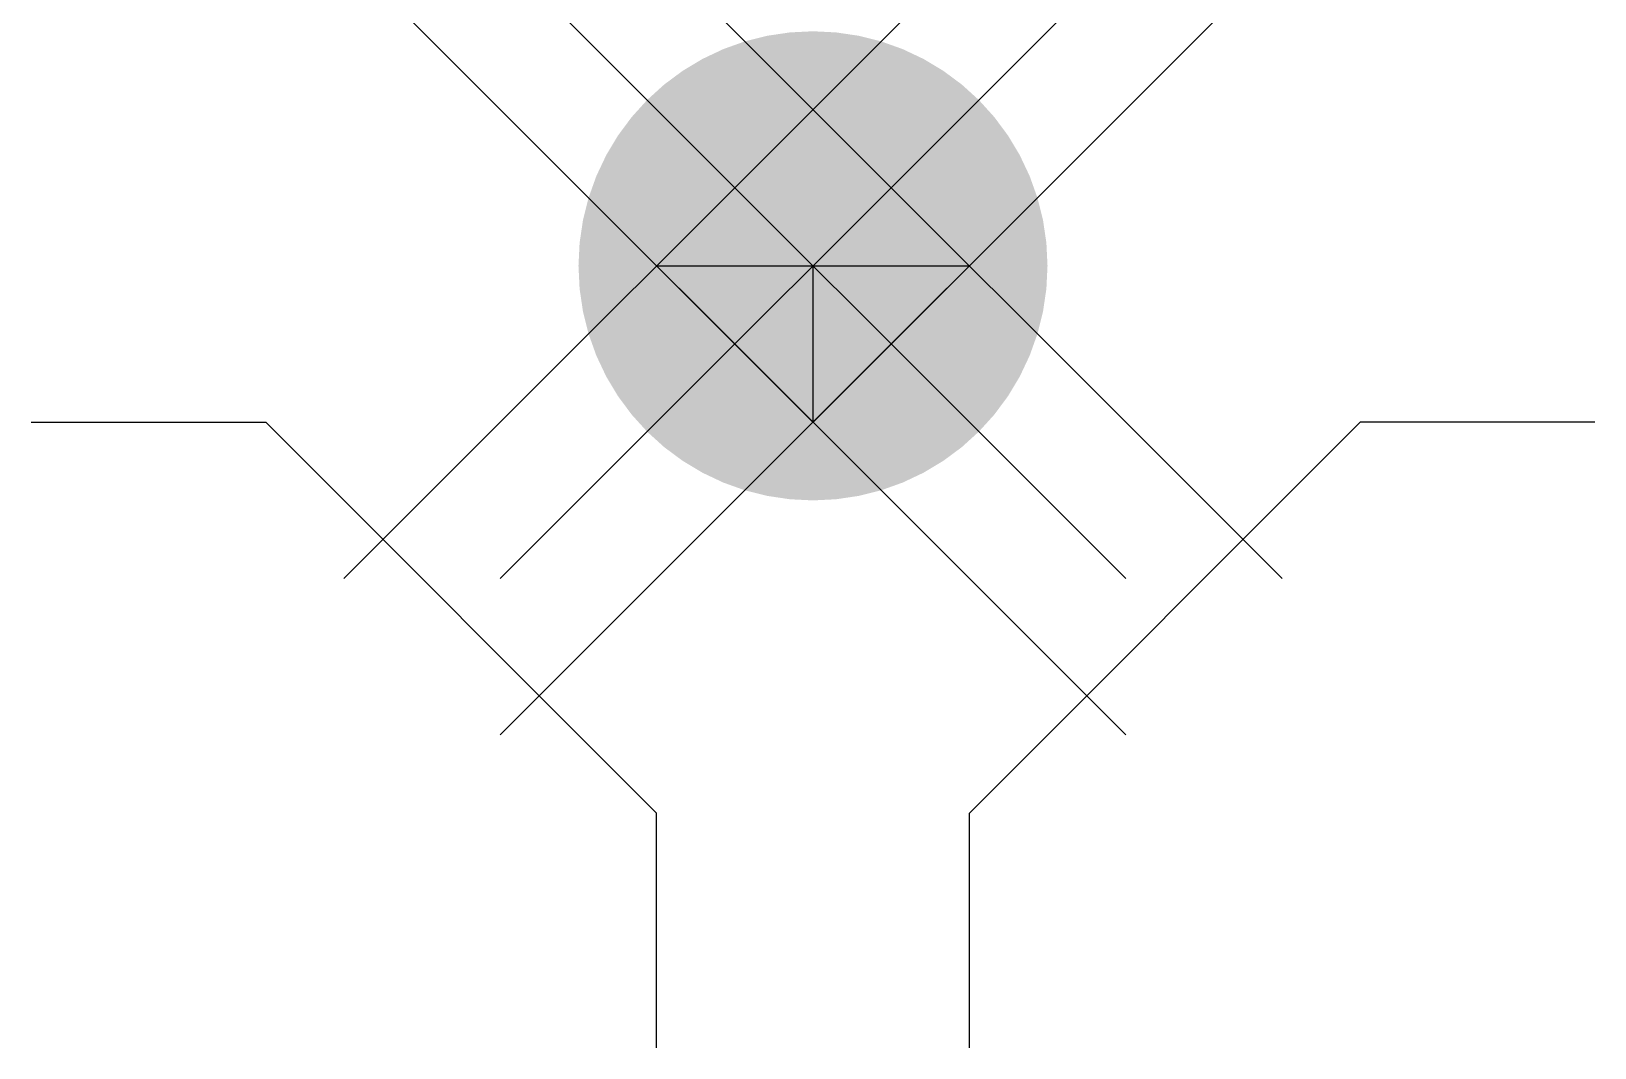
# Model space of a CAD drawing. Extents: x 74.5 to 79.5, y -91 to -87.75.
import ezdxf

# ---------------------------------------------------------------- set-up
doc = ezdxf.new("R2010")
doc.units = 0
doc.header["$LTSCALE"] = 0.2
doc.header["$PDMODE"] = 3
doc.header["$PDSIZE"] = -2
doc.layers.get('0').update_dxf_attribs({"linetype": 'CONTINUOUS'})
doc.layers.add('C', color=7, linetype='CONTINUOUS')
doc.layers.add('INFO', color=2, linetype='CONTINUOUS')

msp = doc.modelspace()

# ---------------------------------------------------------------- linework, layer by layer
at = {"color": 0, "linetype": 'CONTINUOUS'}
for p, q in [((76.5, -88.5), (77.5, -88.5)), ((77, -89), (77, -88.5))]:
    msp.add_line(p, q, dxfattribs=at)
at = {"color": 0, "linetype": 'CONTINUOUS', "const_width": 0.75}
msp.add_lwpolyline([(77, -88.875, 1), (77, -88.125, 1)], format="xyb", close=True, dxfattribs=at)
at = {"layer": 'C', "color": 0, "linetype": 'CONTINUOUS'}
for p in [(76.5, -88.5), (76.5, -88.5), (77, -88.5), (77.5, -88.5), (77, -89), (77, -89)]:
    msp.add_point(p, dxfattribs=at)
at = {"layer": 'INFO', "color": 0, "linetype": 'CONTINUOUS'}
for p, q in [((74.5, -89), (75.25, -89)), ((75.25, -89), (76.5, -90.25)), ((78.75, -89), (77.5, -90.25)), ((79.5, -89), (78.75, -89)), ((76.5, -91), (76.5, -90.25)), ((77.5, -91), (77.5, -90.25))]:
    msp.add_line(p, q, dxfattribs=at)

doc.saveas('drawing.dxf')
